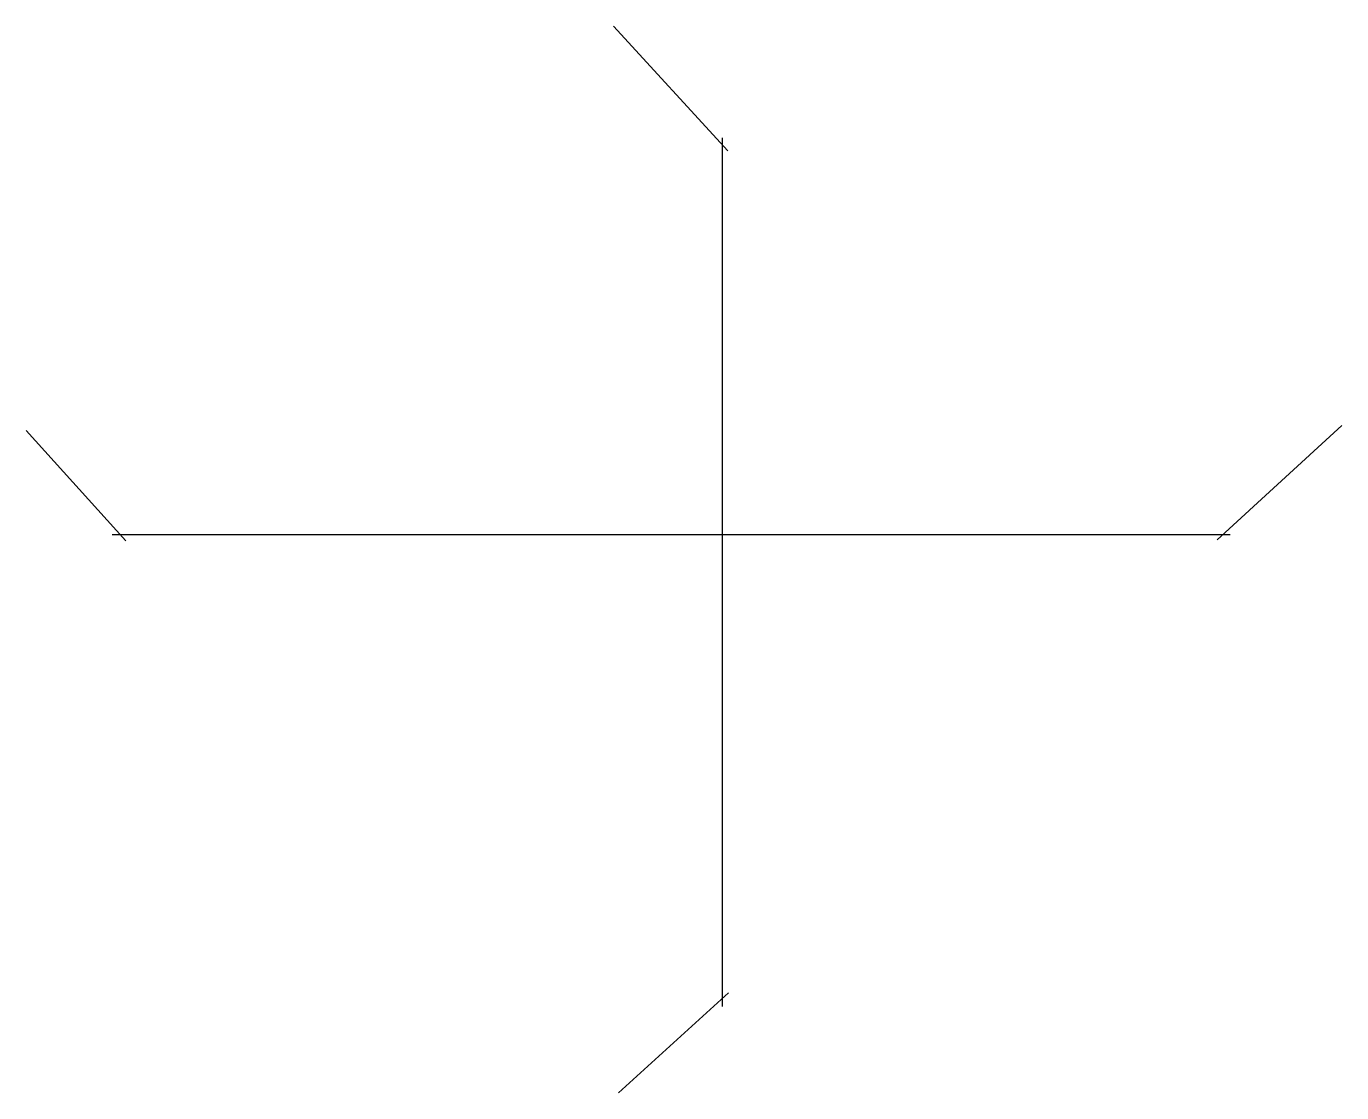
# Model space of a CAD drawing. Header units: metres. Extents: x -79412 to -77455, y -327548 to -325962.
import ezdxf

# ---------------------------------------------------------------- set-up
doc = ezdxf.new("R2010")
doc.units = ezdxf.units.M
doc.layers.add('STEEL', color=1, linetype='Continuous')

msp = doc.modelspace()

# ---------------------------------------------------------------- linework, layer by layer
at = {"layer": 'STEEL'}
for points in [[(-78368.73, -326147.06), (-78538.62, -325961.88)], [(-78376.36, -327420.03), (-78376.36, -326127.6)], [(-77640.19, -326725.58), (-77455.01, -326555.69)], [(-79264.15, -326726.95), (-79412.47, -326563.24)], [(-79284.46, -326717.95), (-77620.73, -326717.95)], [(-78367.36, -327399.72), (-78531.07, -327548.04)]]:
    msp.add_lwpolyline(points, dxfattribs=at)

doc.saveas('drawing.dxf')
